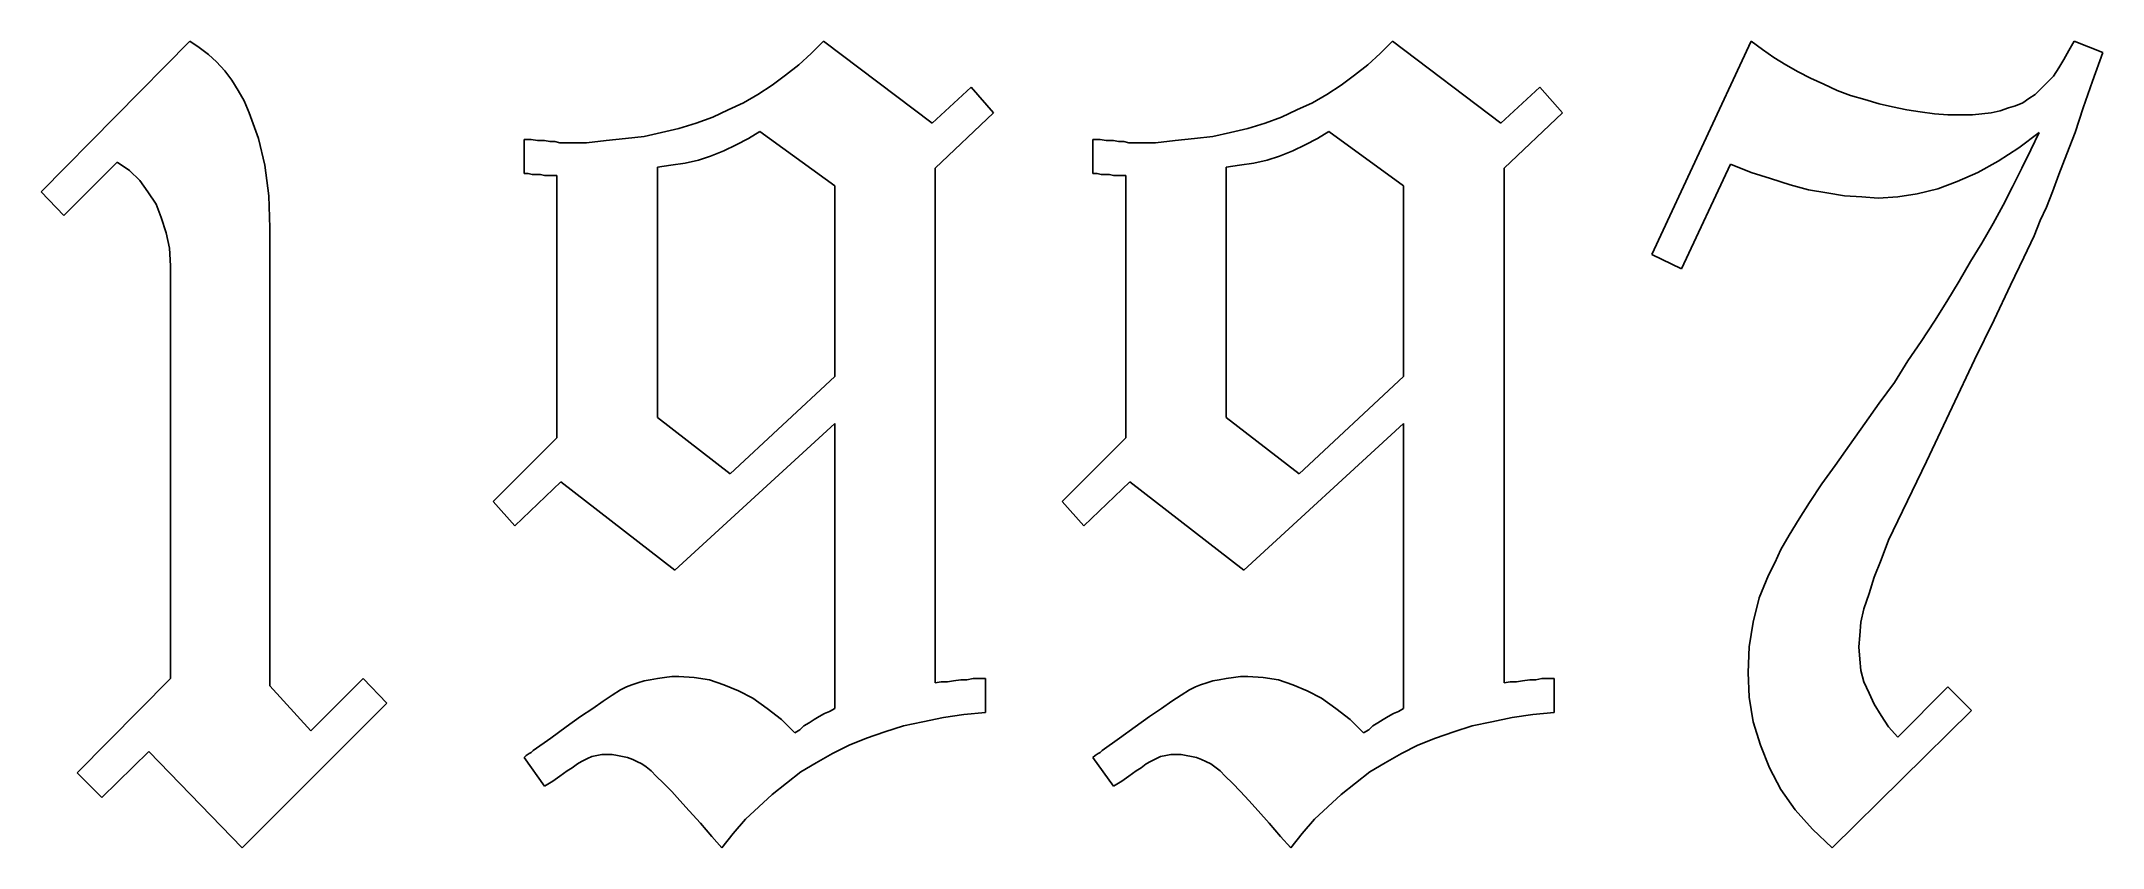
# Model space of a CAD drawing. Header units: metres. Extents: x -24.2 to 26.9, y -10 to 10.
import ezdxf

# ---------------------------------------------------------------- set-up
doc = ezdxf.new("R2010")
doc.units = ezdxf.units.M

msp = doc.modelspace()

# ---------------------------------------------------------------- linework, layer by layer
at = {"layer": ' 1'}
for p, q in [((-20.505, 10.011), (-24.19, 6.276)), ((-20.505, 10.011), (-24.19, 6.276)), ((-20.277, 9.859), (-20.505, 10.011)), ((-20.277, 9.859), (-20.505, 10.011)), ((-20.048, 9.681), (-20.277, 9.859)), ((-20.048, 9.681), (-20.277, 9.859)), ((-4.802, 10.011), (-5.107, 9.706)), ((-4.802, 10.011), (-5.107, 9.706)), ((-2.109, 7.978), (-4.802, 10.011)), ((-2.109, 7.978), (-4.802, 10.011)), ((9.3, 10.011), (8.995, 9.706)), ((9.3, 10.011), (8.995, 9.706)), ((11.993, 7.978), (9.3, 10.011)), ((11.993, 7.978), (9.3, 10.011)), ((18.193, 10.011), (15.728, 4.726)), ((18.193, 10.011), (15.728, 4.726)), ((18.473, 9.808), (18.193, 10.011)), ((18.473, 9.808), (18.193, 10.011)), ((18.752, 9.604), (18.473, 9.808)), ((18.752, 9.604), (18.473, 9.808)), ((26.07, 9.782), (25.943, 9.554)), ((26.07, 9.782), (25.943, 9.554)), ((26.197, 10.011), (26.07, 9.782)), ((26.197, 10.011), (26.07, 9.782)), ((26.909, 9.732), (26.197, 10.011)), ((26.909, 9.732), (26.197, 10.011)), ((26.655, 9.02), (26.909, 9.732)), ((26.655, 9.02), (26.909, 9.732)), ((-19.845, 9.503), (-20.048, 9.681)), ((-19.845, 9.503), (-20.048, 9.681)), ((-19.641, 9.274), (-19.845, 9.503)), ((-19.641, 9.274), (-19.845, 9.503)), ((-19.464, 9.045), (-19.641, 9.274)), ((-19.464, 9.045), (-19.641, 9.274)), ((-5.412, 9.427), (-5.742, 9.173)), ((-5.412, 9.427), (-5.742, 9.173)), ((-5.107, 9.706), (-5.412, 9.427)), ((-5.107, 9.706), (-5.412, 9.427)), ((8.69, 9.427), (8.359, 9.173)), ((8.69, 9.427), (8.359, 9.173)), ((8.995, 9.706), (8.69, 9.427)), ((8.995, 9.706), (8.69, 9.427)), ((19.057, 9.427), (18.752, 9.604)), ((19.057, 9.427), (18.752, 9.604)), ((19.362, 9.249), (19.057, 9.427)), ((19.362, 9.249), (19.057, 9.427)), ((19.667, 9.096), (19.362, 9.249)), ((19.667, 9.096), (19.362, 9.249)), ((25.816, 9.35), (25.689, 9.147)), ((25.816, 9.35), (25.689, 9.147)), ((25.943, 9.554), (25.816, 9.35)), ((25.943, 9.554), (25.816, 9.35)), ((-19.311, 8.791), (-19.464, 9.045)), ((-19.311, 8.791), (-19.464, 9.045)), ((-19.159, 8.537), (-19.311, 8.791)), ((-19.159, 8.537), (-19.311, 8.791)), ((-6.428, 8.69), (-6.784, 8.486)), ((-6.428, 8.69), (-6.784, 8.486)), ((-6.072, 8.918), (-6.428, 8.69)), ((-6.072, 8.918), (-6.428, 8.69)), ((-5.742, 9.173), (-6.072, 8.918)), ((-5.742, 9.173), (-6.072, 8.918)), ((-1.143, 8.868), (-2.109, 7.978)), ((-1.143, 8.868), (-2.109, 7.978)), ((-0.584, 8.232), (-1.143, 8.868)), ((-0.584, 8.232), (-1.143, 8.868)), ((7.673, 8.69), (7.318, 8.486)), ((7.673, 8.69), (7.318, 8.486)), ((8.029, 8.918), (7.673, 8.69)), ((8.029, 8.918), (7.673, 8.69)), ((8.359, 9.173), (8.029, 8.918)), ((8.359, 9.173), (8.029, 8.918)), ((12.959, 8.868), (11.993, 7.978)), ((12.959, 8.868), (11.993, 7.978)), ((13.518, 8.232), (12.959, 8.868)), ((13.518, 8.232), (12.959, 8.868)), ((19.997, 8.944), (19.667, 9.096)), ((19.997, 8.944), (19.667, 9.096)), ((20.328, 8.791), (19.997, 8.944)), ((20.328, 8.791), (19.997, 8.944)), ((20.658, 8.664), (20.328, 8.791)), ((20.658, 8.664), (20.328, 8.791)), ((25.232, 8.69), (25.079, 8.588)), ((25.232, 8.69), (25.079, 8.588)), ((25.384, 8.842), (25.232, 8.69)), ((25.384, 8.842), (25.232, 8.69)), ((25.537, 8.995), (25.384, 8.842)), ((25.537, 8.995), (25.384, 8.842)), ((25.689, 9.147), (25.537, 8.995)), ((25.689, 9.147), (25.537, 8.995)), ((26.426, 8.359), (26.655, 9.02)), ((26.426, 8.359), (26.655, 9.02)), ((-19.032, 8.232), (-19.159, 8.537)), ((-19.032, 8.232), (-19.159, 8.537)), ((-18.803, 7.597), (-19.032, 8.232)), ((-18.803, 7.597), (-19.032, 8.232)), ((-7.165, 8.309), (-7.546, 8.131)), ((-7.165, 8.309), (-7.546, 8.131)), ((-6.784, 8.486), (-7.165, 8.309)), ((-6.784, 8.486), (-7.165, 8.309)), ((-2.032, 6.86), (-0.584, 8.232)), ((-2.032, 6.86), (-0.584, 8.232)), ((6.936, 8.309), (6.555, 8.131)), ((6.936, 8.309), (6.555, 8.131)), ((7.318, 8.486), (6.936, 8.309)), ((7.318, 8.486), (6.936, 8.309)), ((12.069, 6.86), (13.518, 8.232)), ((12.069, 6.86), (13.518, 8.232)), ((21.014, 8.563), (20.658, 8.664)), ((21.014, 8.563), (20.658, 8.664)), ((21.369, 8.461), (21.014, 8.563)), ((21.369, 8.461), (21.014, 8.563)), ((21.7, 8.385), (21.369, 8.461)), ((21.7, 8.385), (21.369, 8.461)), ((22.055, 8.309), (21.7, 8.385)), ((22.055, 8.309), (21.7, 8.385)), ((22.386, 8.258), (22.055, 8.309)), ((22.386, 8.258), (22.055, 8.309)), ((22.741, 8.207), (22.386, 8.258)), ((22.741, 8.207), (22.386, 8.258)), ((23.072, 8.182), (22.741, 8.207)), ((23.072, 8.182), (22.741, 8.207)), ((23.428, 8.182), (23.072, 8.182)), ((23.428, 8.182), (23.072, 8.182)), ((23.682, 8.182), (23.428, 8.182)), ((23.682, 8.182), (23.428, 8.182)), ((23.91, 8.207), (23.682, 8.182)), ((23.91, 8.207), (23.682, 8.182)), ((24.139, 8.232), (23.91, 8.207)), ((24.139, 8.232), (23.91, 8.207)), ((24.368, 8.283), (24.139, 8.232)), ((24.368, 8.283), (24.139, 8.232)), ((24.571, 8.359), (24.368, 8.283)), ((24.571, 8.359), (24.368, 8.283)), ((24.749, 8.41), (24.571, 8.359)), ((24.749, 8.41), (24.571, 8.359)), ((24.927, 8.486), (24.749, 8.41)), ((24.927, 8.486), (24.749, 8.41)), ((25.079, 8.588), (24.927, 8.486)), ((25.079, 8.588), (24.927, 8.486)), ((26.223, 7.75), (26.426, 8.359)), ((26.223, 7.75), (26.426, 8.359)), ((-8.817, 7.75), (-9.249, 7.648)), ((-8.817, 7.75), (-9.249, 7.648)), ((-8.385, 7.851), (-8.817, 7.75)), ((-8.385, 7.851), (-8.817, 7.75)), ((-7.953, 7.978), (-8.385, 7.851)), ((-7.953, 7.978), (-8.385, 7.851)), ((-7.546, 8.131), (-7.953, 7.978)), ((-7.546, 8.131), (-7.953, 7.978)), ((-6.377, 7.775), (-6.657, 7.597)), ((-6.377, 7.775), (-6.657, 7.597)), ((-4.522, 6.428), (-6.377, 7.775)), ((-4.522, 6.428), (-6.377, 7.775)), ((5.285, 7.75), (4.853, 7.648)), ((5.285, 7.75), (4.853, 7.648)), ((5.717, 7.851), (5.285, 7.75)), ((5.717, 7.851), (5.285, 7.75)), ((6.149, 7.978), (5.717, 7.851)), ((6.149, 7.978), (5.717, 7.851)), ((6.555, 8.131), (6.149, 7.978)), ((6.555, 8.131), (6.149, 7.978)), ((7.724, 7.775), (7.445, 7.597)), ((7.724, 7.775), (7.445, 7.597)), ((9.579, 6.428), (7.724, 7.775)), ((9.579, 6.428), (7.724, 7.775)), ((24.825, 7.368), (25.333, 7.75)), ((24.825, 7.368), (25.333, 7.75)), ((25.333, 7.75), (25.13, 7.318)), ((25.333, 7.75), (25.13, 7.318)), ((26.019, 7.216), (26.223, 7.75)), ((26.019, 7.216), (26.223, 7.75)), ((-18.65, 6.936), (-18.803, 7.597)), ((-18.65, 6.936), (-18.803, 7.597)), ((-12.044, 7.572), (-12.222, 7.572)), ((-12.222, 7.572), (-12.222, 6.733)), ((-12.044, 7.572), (-12.222, 7.572)), ((-12.222, 7.572), (-12.222, 6.733)), ((-11.891, 7.546), (-12.044, 7.572)), ((-11.891, 7.546), (-12.044, 7.572)), ((-11.714, 7.546), (-11.891, 7.546)), ((-11.714, 7.546), (-11.891, 7.546)), ((-11.586, 7.521), (-11.714, 7.546)), ((-11.586, 7.521), (-11.714, 7.546)), ((-11.459, 7.521), (-11.586, 7.521)), ((-11.459, 7.521), (-11.586, 7.521)), ((-11.332, 7.495), (-11.459, 7.521)), ((-11.332, 7.495), (-11.459, 7.521)), ((-11.231, 7.495), (-11.332, 7.495)), ((-11.231, 7.495), (-11.332, 7.495)), ((-11.154, 7.495), (-11.231, 7.495)), ((-11.154, 7.495), (-11.231, 7.495)), ((-10.672, 7.495), (-11.154, 7.495)), ((-10.672, 7.495), (-11.154, 7.495)), ((-10.189, 7.546), (-10.672, 7.495)), ((-10.189, 7.546), (-10.672, 7.495)), ((-9.706, 7.597), (-10.189, 7.546)), ((-9.706, 7.597), (-10.189, 7.546)), ((-9.249, 7.648), (-9.706, 7.597)), ((-9.249, 7.648), (-9.706, 7.597)), ((-7.597, 7.165), (-7.902, 7.063)), ((-7.597, 7.165), (-7.902, 7.063)), ((-7.267, 7.292), (-7.597, 7.165)), ((-7.267, 7.292), (-7.597, 7.165)), ((-6.962, 7.445), (-7.267, 7.292)), ((-6.962, 7.445), (-7.267, 7.292)), ((-6.657, 7.597), (-6.962, 7.445)), ((-6.657, 7.597), (-6.962, 7.445)), ((2.058, 7.572), (1.88, 7.572)), ((1.88, 7.572), (1.88, 6.733)), ((2.058, 7.572), (1.88, 7.572)), ((1.88, 7.572), (1.88, 6.733)), ((2.21, 7.546), (2.058, 7.572)), ((2.21, 7.546), (2.058, 7.572)), ((2.388, 7.546), (2.21, 7.546)), ((2.388, 7.546), (2.21, 7.546)), ((2.515, 7.521), (2.388, 7.546)), ((2.515, 7.521), (2.388, 7.546)), ((2.642, 7.521), (2.515, 7.521)), ((2.642, 7.521), (2.515, 7.521)), ((2.769, 7.495), (2.642, 7.521)), ((2.769, 7.495), (2.642, 7.521)), ((2.871, 7.495), (2.769, 7.495)), ((2.871, 7.495), (2.769, 7.495)), ((2.947, 7.495), (2.871, 7.495)), ((2.947, 7.495), (2.871, 7.495)), ((3.43, 7.495), (2.947, 7.495)), ((3.43, 7.495), (2.947, 7.495)), ((3.913, 7.546), (3.43, 7.495)), ((3.913, 7.546), (3.43, 7.495)), ((4.395, 7.597), (3.913, 7.546)), ((4.395, 7.597), (3.913, 7.546)), ((4.853, 7.648), (4.395, 7.597)), ((4.853, 7.648), (4.395, 7.597)), ((6.504, 7.165), (6.2, 7.063)), ((6.504, 7.165), (6.2, 7.063)), ((6.835, 7.292), (6.504, 7.165)), ((6.835, 7.292), (6.504, 7.165)), ((7.14, 7.445), (6.835, 7.292)), ((7.14, 7.445), (6.835, 7.292)), ((7.445, 7.597), (7.14, 7.445)), ((7.445, 7.597), (7.14, 7.445)), ((24.317, 7.038), (24.825, 7.368)), ((24.317, 7.038), (24.825, 7.368)), ((25.13, 7.318), (24.901, 6.86)), ((25.13, 7.318), (24.901, 6.86)), ((25.816, 6.708), (26.019, 7.216)), ((25.816, 6.708), (26.019, 7.216)), ((-23.631, 5.691), (-22.309, 7.013)), ((-23.631, 5.691), (-22.309, 7.013)), ((-22.309, 7.013), (-22.005, 6.809)), ((-22.309, 7.013), (-22.005, 6.809)), ((-22.005, 6.809), (-21.75, 6.555)), ((-22.005, 6.809), (-21.75, 6.555)), ((-18.549, 6.174), (-18.65, 6.936)), ((-18.549, 6.174), (-18.65, 6.936)), ((-12.222, 6.733), (-12.12, 6.733)), ((-12.222, 6.733), (-12.12, 6.733)), ((-12.12, 6.733), (-12.018, 6.708)), ((-12.12, 6.733), (-12.018, 6.708)), ((-12.018, 6.708), (-11.917, 6.708)), ((-12.018, 6.708), (-11.917, 6.708)), ((-11.917, 6.708), (-11.815, 6.708)), ((-11.917, 6.708), (-11.815, 6.708)), ((-11.815, 6.708), (-11.714, 6.682)), ((-11.815, 6.708), (-11.714, 6.682)), ((-11.714, 6.682), (-11.612, 6.682)), ((-11.714, 6.682), (-11.612, 6.682)), ((-11.612, 6.682), (-11.51, 6.682)), ((-11.612, 6.682), (-11.51, 6.682)), ((-11.51, 6.682), (-11.409, 6.682)), ((-11.51, 6.682), (-11.409, 6.682)), ((-11.409, 6.682), (-11.409, 0.177)), ((-11.409, 6.682), (-11.409, 0.177)), ((-8.588, 6.936), (-8.918, 6.886)), ((-8.588, 6.936), (-8.918, 6.886)), ((-8.918, 6.886), (-8.918, 0.686)), ((-8.918, 6.886), (-8.918, 0.686)), ((-8.232, 6.987), (-8.588, 6.936)), ((-8.232, 6.987), (-8.588, 6.936)), ((-7.902, 7.063), (-8.232, 6.987)), ((-7.902, 7.063), (-8.232, 6.987)), ((-2.032, -5.895), (-2.032, 6.86)), ((-2.032, -5.895), (-2.032, 6.86)), ((1.88, 6.733), (1.981, 6.733)), ((1.88, 6.733), (1.981, 6.733)), ((1.981, 6.733), (2.083, 6.708)), ((1.981, 6.733), (2.083, 6.708)), ((2.083, 6.708), (2.185, 6.708)), ((2.083, 6.708), (2.185, 6.708)), ((2.185, 6.708), (2.286, 6.708)), ((2.185, 6.708), (2.286, 6.708)), ((2.286, 6.708), (2.388, 6.682)), ((2.286, 6.708), (2.388, 6.682)), ((2.388, 6.682), (2.49, 6.682)), ((2.388, 6.682), (2.49, 6.682)), ((2.49, 6.682), (2.591, 6.682)), ((2.49, 6.682), (2.591, 6.682)), ((2.591, 6.682), (2.693, 6.682)), ((2.591, 6.682), (2.693, 6.682)), ((2.693, 6.682), (2.693, 0.177)), ((2.693, 6.682), (2.693, 0.177)), ((5.513, 6.936), (5.183, 6.886)), ((5.513, 6.936), (5.183, 6.886)), ((5.183, 6.886), (5.183, 0.686)), ((5.183, 6.886), (5.183, 0.686)), ((5.869, 6.987), (5.513, 6.936)), ((5.869, 6.987), (5.513, 6.936)), ((6.2, 7.063), (5.869, 6.987)), ((6.2, 7.063), (5.869, 6.987)), ((12.069, -5.895), (12.069, 6.86)), ((12.069, -5.895), (12.069, 6.86)), ((16.465, 4.37), (17.685, 6.962)), ((16.465, 4.37), (17.685, 6.962)), ((17.685, 6.962), (18.193, 6.759)), ((17.685, 6.962), (18.193, 6.759)), ((18.193, 6.759), (18.676, 6.606)), ((18.193, 6.759), (18.676, 6.606)), ((23.3, 6.53), (23.809, 6.759)), ((23.3, 6.53), (23.809, 6.759)), ((23.809, 6.759), (24.317, 7.038)), ((23.809, 6.759), (24.317, 7.038)), ((24.901, 6.86), (24.673, 6.403)), ((24.901, 6.86), (24.673, 6.403)), ((25.664, 6.276), (25.816, 6.708)), ((25.664, 6.276), (25.816, 6.708)), ((-24.19, 6.276), (-23.631, 5.691)), ((-24.19, 6.276), (-23.631, 5.691)), ((-21.75, 6.555), (-21.547, 6.276)), ((-21.75, 6.555), (-21.547, 6.276)), ((-21.547, 6.276), (-21.344, 5.971)), ((-21.547, 6.276), (-21.344, 5.971)), ((-18.523, 5.386), (-18.549, 6.174)), ((-18.523, 5.386), (-18.549, 6.174)), ((-4.522, 1.702), (-4.522, 6.428)), ((-4.522, 1.702), (-4.522, 6.428)), ((9.579, 1.702), (9.579, 6.428)), ((9.579, 1.702), (9.579, 6.428)), ((18.676, 6.606), (19.159, 6.454)), ((18.676, 6.606), (19.159, 6.454)), ((19.159, 6.454), (19.616, 6.327)), ((19.159, 6.454), (19.616, 6.327)), ((19.616, 6.327), (20.073, 6.25)), ((19.616, 6.327), (20.073, 6.25)), ((20.073, 6.25), (20.505, 6.174)), ((20.073, 6.25), (20.505, 6.174)), ((20.505, 6.174), (20.937, 6.149)), ((20.505, 6.174), (20.937, 6.149)), ((20.937, 6.149), (21.344, 6.123)), ((20.937, 6.149), (21.344, 6.123)), ((21.344, 6.123), (21.827, 6.149)), ((21.344, 6.123), (21.827, 6.149)), ((21.827, 6.149), (22.309, 6.225)), ((21.827, 6.149), (22.309, 6.225)), ((22.309, 6.225), (22.818, 6.352)), ((22.309, 6.225), (22.818, 6.352)), ((22.818, 6.352), (23.3, 6.53)), ((22.818, 6.352), (23.3, 6.53)), ((24.673, 6.403), (24.444, 5.945)), ((24.673, 6.403), (24.444, 5.945)), ((25.511, 5.895), (25.664, 6.276)), ((25.511, 5.895), (25.664, 6.276)), ((-21.344, 5.971), (-21.217, 5.641)), ((-21.344, 5.971), (-21.217, 5.641)), ((-21.217, 5.641), (-21.09, 5.259)), ((-21.217, 5.641), (-21.09, 5.259)), ((24.444, 5.945), (24.19, 5.488)), ((24.444, 5.945), (24.19, 5.488)), ((25.359, 5.564), (25.511, 5.895)), ((25.359, 5.564), (25.511, 5.895)), ((-21.09, 5.259), (-21.014, 4.878)), ((-21.09, 5.259), (-21.014, 4.878)), ((-18.523, -5.971), (-18.523, 5.386)), ((-18.523, -5.971), (-18.523, 5.386)), ((24.19, 5.488), (23.91, 5.005)), ((24.19, 5.488), (23.91, 5.005)), ((24.952, 4.65), (25.206, 5.183)), ((24.952, 4.65), (25.206, 5.183)), ((25.206, 5.183), (25.359, 5.564)), ((25.206, 5.183), (25.359, 5.564)), ((-21.014, 4.878), (-20.988, 4.446)), ((-21.014, 4.878), (-20.988, 4.446)), ((15.728, 4.726), (16.465, 4.37)), ((15.728, 4.726), (16.465, 4.37)), ((23.91, 5.005), (23.631, 4.548)), ((23.91, 5.005), (23.631, 4.548)), ((24.622, 3.963), (24.952, 4.65)), ((24.622, 3.963), (24.952, 4.65)), ((-20.988, 4.446), (-20.988, -5.793)), ((-20.988, 4.446), (-20.988, -5.793)), ((23.631, 4.548), (23.351, 4.065)), ((23.631, 4.548), (23.351, 4.065)), ((23.351, 4.065), (23.046, 3.557)), ((23.351, 4.065), (23.046, 3.557)), ((24.215, 3.1), (24.622, 3.963)), ((24.215, 3.1), (24.622, 3.963)), ((22.741, 3.074), (22.411, 2.566)), ((22.741, 3.074), (22.411, 2.566)), ((23.046, 3.557), (22.741, 3.074)), ((23.046, 3.557), (22.741, 3.074)), ((23.732, 2.109), (24.215, 3.1)), ((23.732, 2.109), (24.215, 3.1)), ((22.411, 2.566), (22.081, 2.083)), ((22.411, 2.566), (22.081, 2.083)), ((22.081, 2.083), (21.75, 1.55)), ((22.081, 2.083), (21.75, 1.55)), ((23.173, 0.94), (23.732, 2.109)), ((23.173, 0.94), (23.732, 2.109)), ((-7.114, -0.711), (-4.522, 1.702)), ((-7.114, -0.711), (-4.522, 1.702)), ((6.987, -0.711), (9.579, 1.702)), ((6.987, -0.711), (9.579, 1.702)), ((21.75, 1.55), (21.369, 1.041)), ((21.75, 1.55), (21.369, 1.041)), ((21.369, 1.041), (21.014, 0.533)), ((21.369, 1.041), (21.014, 0.533)), ((-8.918, 0.686), (-7.114, -0.711)), ((-8.918, 0.686), (-7.114, -0.711)), ((-8.486, -3.1), (-4.522, 0.533)), ((-8.486, -3.1), (-4.522, 0.533)), ((-4.522, 0.533), (-4.522, -6.53)), ((-4.522, 0.533), (-4.522, -6.53)), ((5.183, 0.686), (6.987, -0.711)), ((5.183, 0.686), (6.987, -0.711)), ((5.615, -3.1), (9.579, 0.533)), ((5.615, -3.1), (9.579, 0.533)), ((9.579, 0.533), (9.579, -6.53)), ((9.579, 0.533), (9.579, -6.53)), ((21.014, 0.533), (20.632, 0)), ((21.014, 0.533), (20.632, 0)), ((22.538, -0.406), (23.173, 0.94)), ((22.538, -0.406), (23.173, 0.94)), ((-11.409, 0.177), (-12.984, -1.397)), ((-11.409, 0.177), (-12.984, -1.397)), ((2.693, 0.177), (1.118, -1.397)), ((2.693, 0.177), (1.118, -1.397)), ((20.632, 0), (20.277, -0.508)), ((20.632, 0), (20.277, -0.508)), ((20.277, -0.508), (19.946, -0.965)), ((20.277, -0.508), (19.946, -0.965)), ((21.827, -1.88), (22.538, -0.406)), ((21.827, -1.88), (22.538, -0.406)), ((-12.45, -2.007), (-11.307, -0.914)), ((-12.45, -2.007), (-11.307, -0.914)), ((-11.307, -0.914), (-8.486, -3.1)), ((-11.307, -0.914), (-8.486, -3.1)), ((1.651, -2.007), (2.795, -0.914)), ((1.651, -2.007), (2.795, -0.914)), ((2.795, -0.914), (5.615, -3.1)), ((2.795, -0.914), (5.615, -3.1)), ((19.946, -0.965), (19.641, -1.422)), ((19.946, -0.965), (19.641, -1.422)), ((-12.984, -1.397), (-12.45, -2.007)), ((-12.984, -1.397), (-12.45, -2.007)), ((1.118, -1.397), (1.651, -2.007)), ((1.118, -1.397), (1.651, -2.007)), ((19.641, -1.422), (19.387, -1.829)), ((19.641, -1.422), (19.387, -1.829)), ((19.387, -1.829), (19.133, -2.236)), ((19.387, -1.829), (19.133, -2.236)), ((21.598, -2.363), (21.827, -1.88)), ((21.598, -2.363), (21.827, -1.88)), ((19.133, -2.236), (18.93, -2.591)), ((19.133, -2.236), (18.93, -2.591)), ((21.42, -2.845), (21.598, -2.363)), ((21.42, -2.845), (21.598, -2.363)), ((18.777, -2.922), (18.625, -3.227)), ((18.777, -2.922), (18.625, -3.227)), ((18.93, -2.591), (18.777, -2.922)), ((18.93, -2.591), (18.777, -2.922)), ((21.242, -3.277), (21.42, -2.845)), ((21.242, -3.277), (21.42, -2.845)), ((18.625, -3.227), (18.396, -3.786)), ((18.625, -3.227), (18.396, -3.786)), ((21.115, -3.684), (21.242, -3.277)), ((21.115, -3.684), (21.242, -3.277)), ((18.396, -3.786), (18.244, -4.395)), ((18.396, -3.786), (18.244, -4.395)), ((20.912, -4.395), (20.988, -4.065)), ((20.912, -4.395), (20.988, -4.065)), ((20.988, -4.065), (21.115, -3.684)), ((20.988, -4.065), (21.115, -3.684)), ((18.244, -4.395), (18.142, -5.005)), ((18.244, -4.395), (18.142, -5.005)), ((20.887, -4.726), (20.912, -4.395)), ((20.887, -4.726), (20.912, -4.395)), ((18.142, -5.005), (18.117, -5.641)), ((18.142, -5.005), (18.117, -5.641)), ((20.861, -5.005), (20.887, -4.726)), ((20.861, -5.005), (20.887, -4.726)), ((20.887, -5.31), (20.861, -5.005)), ((20.887, -5.31), (20.861, -5.005)), ((20.912, -5.59), (20.887, -5.31)), ((20.912, -5.59), (20.887, -5.31)), ((20.988, -5.869), (20.912, -5.59)), ((20.988, -5.869), (20.912, -5.59)), ((-20.988, -5.793), (-23.3, -8.131)), ((-20.988, -5.793), (-23.3, -8.131)), ((-17.507, -7.089), (-18.523, -5.971)), ((-17.507, -7.089), (-18.523, -5.971)), ((-16.211, -5.793), (-17.507, -7.089)), ((-16.211, -5.793), (-17.507, -7.089)), ((-15.627, -6.403), (-16.211, -5.793)), ((-15.627, -6.403), (-16.211, -5.793)), ((-9.833, -6.072), (-10.036, -6.2)), ((-9.833, -6.072), (-10.036, -6.2)), ((-9.681, -5.996), (-9.833, -6.072)), ((-9.681, -5.996), (-9.833, -6.072)), ((-9.554, -5.945), (-9.681, -5.996)), ((-9.554, -5.945), (-9.681, -5.996)), ((-9.401, -5.895), (-9.554, -5.945)), ((-9.401, -5.895), (-9.554, -5.945)), ((-9.249, -5.844), (-9.401, -5.895)), ((-9.249, -5.844), (-9.401, -5.895)), ((-9.096, -5.818), (-9.249, -5.844)), ((-9.096, -5.818), (-9.249, -5.844)), ((-8.918, -5.793), (-9.096, -5.818)), ((-8.918, -5.793), (-9.096, -5.818)), ((-8.741, -5.768), (-8.918, -5.793)), ((-8.741, -5.768), (-8.918, -5.793)), ((-8.563, -5.742), (-8.741, -5.768)), ((-8.563, -5.742), (-8.741, -5.768)), ((-8.385, -5.742), (-8.563, -5.742)), ((-8.385, -5.742), (-8.563, -5.742)), ((-8.004, -5.768), (-8.385, -5.742)), ((-8.004, -5.768), (-8.385, -5.742)), ((-7.622, -5.818), (-8.004, -5.768)), ((-7.622, -5.818), (-8.004, -5.768)), ((-7.267, -5.945), (-7.622, -5.818)), ((-7.267, -5.945), (-7.622, -5.818)), ((-6.911, -6.098), (-7.267, -5.945)), ((-6.911, -6.098), (-7.267, -5.945)), ((-6.555, -6.276), (-6.911, -6.098)), ((-6.555, -6.276), (-6.911, -6.098)), ((-1.88, -5.869), (-2.032, -5.895)), ((-1.88, -5.869), (-2.032, -5.895)), ((-1.727, -5.869), (-1.88, -5.869)), ((-1.727, -5.869), (-1.88, -5.869)), ((-1.575, -5.844), (-1.727, -5.869)), ((-1.575, -5.844), (-1.727, -5.869)), ((-1.397, -5.818), (-1.575, -5.844)), ((-1.397, -5.818), (-1.575, -5.844)), ((-1.245, -5.818), (-1.397, -5.818)), ((-1.245, -5.818), (-1.397, -5.818)), ((-1.092, -5.793), (-1.245, -5.818)), ((-1.092, -5.793), (-1.245, -5.818)), ((-0.94, -5.793), (-1.092, -5.793)), ((-0.94, -5.793), (-1.092, -5.793)), ((-0.787, -5.793), (-0.94, -5.793)), ((-0.787, -5.793), (-0.94, -5.793)), ((-0.787, -6.632), (-0.787, -5.793)), ((-0.787, -6.632), (-0.787, -5.793)), ((4.268, -6.072), (4.065, -6.2)), ((4.268, -6.072), (4.065, -6.2)), ((4.421, -5.996), (4.268, -6.072)), ((4.421, -5.996), (4.268, -6.072)), ((4.548, -5.945), (4.421, -5.996)), ((4.548, -5.945), (4.421, -5.996)), ((4.7, -5.895), (4.548, -5.945)), ((4.7, -5.895), (4.548, -5.945)), ((4.853, -5.844), (4.7, -5.895)), ((4.853, -5.844), (4.7, -5.895)), ((5.005, -5.818), (4.853, -5.844)), ((5.005, -5.818), (4.853, -5.844)), ((5.183, -5.793), (5.005, -5.818)), ((5.183, -5.793), (5.005, -5.818)), ((5.361, -5.768), (5.183, -5.793)), ((5.361, -5.768), (5.183, -5.793)), ((5.539, -5.742), (5.361, -5.768)), ((5.539, -5.742), (5.361, -5.768)), ((5.717, -5.742), (5.539, -5.742)), ((5.717, -5.742), (5.539, -5.742)), ((6.098, -5.768), (5.717, -5.742)), ((6.098, -5.768), (5.717, -5.742)), ((6.479, -5.818), (6.098, -5.768)), ((6.479, -5.818), (6.098, -5.768)), ((6.835, -5.945), (6.479, -5.818)), ((6.835, -5.945), (6.479, -5.818)), ((7.191, -6.098), (6.835, -5.945)), ((7.191, -6.098), (6.835, -5.945)), ((7.546, -6.276), (7.191, -6.098)), ((7.546, -6.276), (7.191, -6.098)), ((12.222, -5.869), (12.069, -5.895)), ((12.222, -5.869), (12.069, -5.895)), ((12.374, -5.869), (12.222, -5.869)), ((12.374, -5.869), (12.222, -5.869)), ((12.527, -5.844), (12.374, -5.869)), ((12.527, -5.844), (12.374, -5.869)), ((12.705, -5.818), (12.527, -5.844)), ((12.705, -5.818), (12.527, -5.844)), ((12.857, -5.818), (12.705, -5.818)), ((12.857, -5.818), (12.705, -5.818)), ((13.009, -5.793), (12.857, -5.818)), ((13.009, -5.793), (12.857, -5.818)), ((13.162, -5.793), (13.009, -5.793)), ((13.162, -5.793), (13.009, -5.793)), ((13.314, -5.793), (13.162, -5.793)), ((13.314, -5.793), (13.162, -5.793)), ((13.314, -6.632), (13.314, -5.793)), ((13.314, -6.632), (13.314, -5.793)), ((18.117, -5.641), (18.142, -6.25)), ((18.117, -5.641), (18.142, -6.25)), ((21.115, -6.149), (20.988, -5.869)), ((21.115, -6.149), (20.988, -5.869)), ((23.072, -5.996), (21.827, -7.241)), ((23.072, -5.996), (21.827, -7.241)), ((23.656, -6.581), (23.072, -5.996)), ((23.656, -6.581), (23.072, -5.996)), ((-19.209, -9.986), (-15.627, -6.403)), ((-19.209, -9.986), (-15.627, -6.403)), ((-10.519, -6.53), (-10.824, -6.733)), ((-10.519, -6.53), (-10.824, -6.733)), ((-10.265, -6.352), (-10.519, -6.53)), ((-10.265, -6.352), (-10.519, -6.53)), ((-10.036, -6.2), (-10.265, -6.352)), ((-10.036, -6.2), (-10.265, -6.352)), ((-6.2, -6.53), (-6.555, -6.276)), ((-6.2, -6.53), (-6.555, -6.276)), ((-5.844, -6.809), (-6.2, -6.53)), ((-5.844, -6.809), (-6.2, -6.53)), ((-4.65, -6.606), (-4.777, -6.657)), ((-4.65, -6.606), (-4.777, -6.657)), ((-4.522, -6.53), (-4.65, -6.606)), ((-4.522, -6.53), (-4.65, -6.606)), ((-1.321, -6.682), (-0.787, -6.632)), ((-1.321, -6.682), (-0.787, -6.632)), ((3.582, -6.53), (3.277, -6.733)), ((3.582, -6.53), (3.277, -6.733)), ((3.836, -6.352), (3.582, -6.53)), ((3.836, -6.352), (3.582, -6.53)), ((4.065, -6.2), (3.836, -6.352)), ((4.065, -6.2), (3.836, -6.352)), ((7.902, -6.53), (7.546, -6.276)), ((7.902, -6.53), (7.546, -6.276)), ((8.258, -6.809), (7.902, -6.53)), ((8.258, -6.809), (7.902, -6.53)), ((9.452, -6.606), (9.325, -6.657)), ((9.452, -6.606), (9.325, -6.657)), ((9.579, -6.53), (9.452, -6.606)), ((9.579, -6.53), (9.452, -6.606)), ((12.781, -6.682), (13.314, -6.632)), ((12.781, -6.682), (13.314, -6.632)), ((18.142, -6.25), (18.244, -6.86)), ((18.142, -6.25), (18.244, -6.86)), ((20.2, -9.986), (23.656, -6.581)), ((20.2, -9.986), (23.656, -6.581)), ((21.242, -6.428), (21.115, -6.149)), ((21.242, -6.428), (21.115, -6.149)), ((21.42, -6.708), (21.242, -6.428)), ((21.42, -6.708), (21.242, -6.428)), ((-11.18, -6.987), (-11.561, -7.267)), ((-11.18, -6.987), (-11.561, -7.267)), ((-10.824, -6.733), (-11.18, -6.987)), ((-10.824, -6.733), (-11.18, -6.987)), ((-5.513, -7.14), (-5.844, -6.809)), ((-5.513, -7.14), (-5.844, -6.809)), ((-5.386, -7.063), (-5.513, -7.14)), ((-5.386, -7.063), (-5.513, -7.14)), ((-5.285, -6.962), (-5.386, -7.063)), ((-5.285, -6.962), (-5.386, -7.063)), ((-5.158, -6.886), (-5.285, -6.962)), ((-5.158, -6.886), (-5.285, -6.962)), ((-5.031, -6.809), (-5.158, -6.886)), ((-5.031, -6.809), (-5.158, -6.886)), ((-4.904, -6.733), (-5.031, -6.809)), ((-4.904, -6.733), (-5.031, -6.809)), ((-4.777, -6.657), (-4.904, -6.733)), ((-4.777, -6.657), (-4.904, -6.733)), ((-3.735, -7.267), (-3.277, -7.114)), ((-3.735, -7.267), (-3.277, -7.114)), ((-3.277, -7.114), (-2.82, -6.962)), ((-3.277, -7.114), (-2.82, -6.962)), ((-2.82, -6.962), (-2.337, -6.86)), ((-2.82, -6.962), (-2.337, -6.86)), ((-2.337, -6.86), (-1.829, -6.759)), ((-2.337, -6.86), (-1.829, -6.759)), ((-1.829, -6.759), (-1.321, -6.682)), ((-1.829, -6.759), (-1.321, -6.682)), ((2.922, -6.987), (2.541, -7.267)), ((2.922, -6.987), (2.541, -7.267)), ((3.277, -6.733), (2.922, -6.987)), ((3.277, -6.733), (2.922, -6.987)), ((8.588, -7.14), (8.258, -6.809)), ((8.588, -7.14), (8.258, -6.809)), ((8.715, -7.063), (8.588, -7.14)), ((8.715, -7.063), (8.588, -7.14)), ((8.817, -6.962), (8.715, -7.063)), ((8.817, -6.962), (8.715, -7.063)), ((8.944, -6.886), (8.817, -6.962)), ((8.944, -6.886), (8.817, -6.962)), ((9.071, -6.809), (8.944, -6.886)), ((9.071, -6.809), (8.944, -6.886)), ((9.198, -6.733), (9.071, -6.809)), ((9.198, -6.733), (9.071, -6.809)), ((9.325, -6.657), (9.198, -6.733)), ((9.325, -6.657), (9.198, -6.733)), ((10.367, -7.267), (10.824, -7.114)), ((10.367, -7.267), (10.824, -7.114)), ((10.824, -7.114), (11.282, -6.962)), ((10.824, -7.114), (11.282, -6.962)), ((11.282, -6.962), (11.764, -6.86)), ((11.282, -6.962), (11.764, -6.86)), ((11.764, -6.86), (12.273, -6.759)), ((11.764, -6.86), (12.273, -6.759)), ((12.273, -6.759), (12.781, -6.682)), ((12.273, -6.759), (12.781, -6.682)), ((18.244, -6.86), (18.422, -7.445)), ((18.244, -6.86), (18.422, -7.445)), ((21.598, -6.987), (21.42, -6.708)), ((21.598, -6.987), (21.42, -6.708)), ((21.827, -7.241), (21.598, -6.987)), ((21.827, -7.241), (21.598, -6.987)), ((-22.691, -8.741), (-21.522, -7.597)), ((-22.691, -8.741), (-21.522, -7.597)), ((-21.522, -7.597), (-19.209, -9.986)), ((-21.522, -7.597), (-19.209, -9.986)), ((-12.095, -7.648), (-12.171, -7.699)), ((-12.095, -7.648), (-12.171, -7.699)), ((-12.044, -7.622), (-12.095, -7.648)), ((-12.044, -7.622), (-12.095, -7.648)), ((-11.993, -7.572), (-12.044, -7.622)), ((-11.993, -7.572), (-12.044, -7.622)), ((-11.561, -7.267), (-11.993, -7.572)), ((-11.561, -7.267), (-11.993, -7.572)), ((-4.98, -7.877), (-4.573, -7.648)), ((-4.98, -7.877), (-4.573, -7.648)), ((-4.573, -7.648), (-4.167, -7.445)), ((-4.573, -7.648), (-4.167, -7.445)), ((-4.167, -7.445), (-3.735, -7.267)), ((-4.167, -7.445), (-3.735, -7.267)), ((2.007, -7.648), (1.931, -7.699)), ((2.007, -7.648), (1.931, -7.699)), ((2.058, -7.622), (2.007, -7.648)), ((2.058, -7.622), (2.007, -7.648)), ((2.109, -7.572), (2.058, -7.622)), ((2.109, -7.572), (2.058, -7.622)), ((2.541, -7.267), (2.109, -7.572)), ((2.541, -7.267), (2.109, -7.572)), ((9.122, -7.877), (9.528, -7.648)), ((9.122, -7.877), (9.528, -7.648)), ((9.528, -7.648), (9.935, -7.445)), ((9.528, -7.648), (9.935, -7.445)), ((9.935, -7.445), (10.367, -7.267)), ((9.935, -7.445), (10.367, -7.267)), ((18.422, -7.445), (18.65, -8.004)), ((18.422, -7.445), (18.65, -8.004)), ((-23.3, -8.131), (-22.691, -8.741)), ((-23.3, -8.131), (-22.691, -8.741)), ((-12.171, -7.699), (-12.222, -7.75)), ((-12.171, -7.699), (-12.222, -7.75)), ((-12.222, -7.75), (-11.714, -8.461)), ((-12.222, -7.75), (-11.714, -8.461)), ((-11.332, -8.207), (-11.154, -8.08)), ((-11.332, -8.207), (-11.154, -8.08)), ((-11.154, -8.08), (-11.027, -8.004)), ((-11.154, -8.08), (-11.027, -8.004)), ((-11.027, -8.004), (-10.9, -7.902)), ((-11.027, -8.004), (-10.9, -7.902)), ((-10.9, -7.902), (-10.799, -7.851)), ((-10.9, -7.902), (-10.799, -7.851)), ((-10.799, -7.851), (-10.697, -7.8)), ((-10.799, -7.851), (-10.697, -7.8)), ((-10.697, -7.8), (-10.646, -7.775)), ((-10.697, -7.8), (-10.646, -7.775)), ((-10.646, -7.775), (-10.545, -7.724)), ((-10.646, -7.775), (-10.545, -7.724)), ((-10.545, -7.724), (-10.418, -7.699)), ((-10.545, -7.724), (-10.418, -7.699)), ((-10.418, -7.699), (-10.291, -7.673)), ((-10.418, -7.699), (-10.291, -7.673)), ((-10.291, -7.673), (-10.163, -7.673)), ((-10.291, -7.673), (-10.163, -7.673)), ((-10.163, -7.673), (-10.036, -7.673)), ((-10.163, -7.673), (-10.036, -7.673)), ((-10.036, -7.673), (-9.909, -7.699)), ((-10.036, -7.673), (-9.909, -7.699)), ((-9.909, -7.699), (-9.782, -7.724)), ((-9.909, -7.699), (-9.782, -7.724)), ((-9.782, -7.724), (-9.655, -7.75)), ((-9.782, -7.724), (-9.655, -7.75)), ((-9.655, -7.75), (-9.528, -7.8)), ((-9.655, -7.75), (-9.528, -7.8)), ((-9.528, -7.8), (-9.427, -7.851)), ((-9.528, -7.8), (-9.427, -7.851)), ((-9.427, -7.851), (-9.3, -7.902)), ((-9.427, -7.851), (-9.3, -7.902)), ((-9.3, -7.902), (-9.198, -7.978)), ((-9.3, -7.902), (-9.198, -7.978)), ((-9.198, -7.978), (-9.071, -8.08)), ((-9.198, -7.978), (-9.071, -8.08)), ((-9.071, -8.08), (-8.944, -8.207)), ((-9.071, -8.08), (-8.944, -8.207)), ((-5.717, -8.385), (-5.361, -8.105)), ((-5.717, -8.385), (-5.361, -8.105)), ((-5.361, -8.105), (-4.98, -7.877)), ((-5.361, -8.105), (-4.98, -7.877)), ((1.931, -7.699), (1.88, -7.75)), ((1.931, -7.699), (1.88, -7.75)), ((1.88, -7.75), (2.388, -8.461)), ((1.88, -7.75), (2.388, -8.461)), ((2.769, -8.207), (2.947, -8.08)), ((2.769, -8.207), (2.947, -8.08)), ((2.947, -8.08), (3.074, -8.004)), ((2.947, -8.08), (3.074, -8.004)), ((3.074, -8.004), (3.201, -7.902)), ((3.074, -8.004), (3.201, -7.902)), ((3.201, -7.902), (3.303, -7.851)), ((3.201, -7.902), (3.303, -7.851)), ((3.303, -7.851), (3.404, -7.8)), ((3.303, -7.851), (3.404, -7.8)), ((3.404, -7.8), (3.455, -7.775)), ((3.404, -7.8), (3.455, -7.775)), ((3.455, -7.775), (3.557, -7.724)), ((3.455, -7.775), (3.557, -7.724)), ((3.557, -7.724), (3.684, -7.699)), ((3.557, -7.724), (3.684, -7.699)), ((3.684, -7.699), (3.811, -7.673)), ((3.684, -7.699), (3.811, -7.673)), ((3.811, -7.673), (3.938, -7.673)), ((3.811, -7.673), (3.938, -7.673)), ((3.938, -7.673), (4.065, -7.673)), ((3.938, -7.673), (4.065, -7.673)), ((4.065, -7.673), (4.192, -7.699)), ((4.065, -7.673), (4.192, -7.699)), ((4.192, -7.699), (4.319, -7.724)), ((4.192, -7.699), (4.319, -7.724)), ((4.319, -7.724), (4.446, -7.75)), ((4.319, -7.724), (4.446, -7.75)), ((4.446, -7.75), (4.573, -7.8)), ((4.446, -7.75), (4.573, -7.8)), ((4.573, -7.8), (4.675, -7.851)), ((4.573, -7.8), (4.675, -7.851)), ((4.675, -7.851), (4.802, -7.902)), ((4.675, -7.851), (4.802, -7.902)), ((4.802, -7.902), (4.904, -7.978)), ((4.802, -7.902), (4.904, -7.978)), ((4.904, -7.978), (5.031, -8.08)), ((4.904, -7.978), (5.031, -8.08)), ((5.031, -8.08), (5.158, -8.207)), ((5.031, -8.08), (5.158, -8.207)), ((8.385, -8.385), (8.741, -8.105)), ((8.385, -8.385), (8.741, -8.105)), ((8.741, -8.105), (9.122, -7.877)), ((8.741, -8.105), (9.122, -7.877)), ((18.65, -8.004), (18.93, -8.537)), ((18.65, -8.004), (18.93, -8.537)), ((-11.714, -8.461), (-11.51, -8.334)), ((-11.714, -8.461), (-11.51, -8.334)), ((-11.51, -8.334), (-11.332, -8.207)), ((-11.51, -8.334), (-11.332, -8.207)), ((-8.944, -8.207), (-8.766, -8.385)), ((-8.944, -8.207), (-8.766, -8.385)), ((-8.766, -8.385), (-8.563, -8.588)), ((-8.766, -8.385), (-8.563, -8.588)), ((-8.563, -8.588), (-8.359, -8.817)), ((-8.563, -8.588), (-8.359, -8.817)), ((-6.403, -8.969), (-6.072, -8.664)), ((-6.403, -8.969), (-6.072, -8.664)), ((-6.072, -8.664), (-5.717, -8.385)), ((-6.072, -8.664), (-5.717, -8.385)), ((2.388, -8.461), (2.591, -8.334)), ((2.388, -8.461), (2.591, -8.334)), ((2.591, -8.334), (2.769, -8.207)), ((2.591, -8.334), (2.769, -8.207)), ((5.158, -8.207), (5.336, -8.385)), ((5.158, -8.207), (5.336, -8.385)), ((5.336, -8.385), (5.539, -8.588)), ((5.336, -8.385), (5.539, -8.588)), ((5.539, -8.588), (5.742, -8.817)), ((5.539, -8.588), (5.742, -8.817)), ((7.699, -8.969), (8.029, -8.664)), ((7.699, -8.969), (8.029, -8.664)), ((8.029, -8.664), (8.385, -8.385)), ((8.029, -8.664), (8.385, -8.385)), ((18.93, -8.537), (19.286, -9.045)), ((18.93, -8.537), (19.286, -9.045)), ((-8.359, -8.817), (-8.131, -9.071)), ((-8.359, -8.817), (-8.131, -9.071)), ((-8.131, -9.071), (-7.851, -9.376)), ((-8.131, -9.071), (-7.851, -9.376)), ((-6.733, -9.274), (-6.403, -8.969)), ((-6.733, -9.274), (-6.403, -8.969)), ((5.742, -8.817), (5.971, -9.071)), ((5.742, -8.817), (5.971, -9.071)), ((5.971, -9.071), (6.25, -9.376)), ((5.971, -9.071), (6.25, -9.376)), ((7.368, -9.274), (7.699, -8.969)), ((7.368, -9.274), (7.699, -8.969)), ((19.286, -9.045), (19.718, -9.528)), ((19.286, -9.045), (19.718, -9.528)), ((-7.851, -9.376), (-7.572, -9.706)), ((-7.851, -9.376), (-7.572, -9.706)), ((-7.572, -9.706), (-7.318, -9.986)), ((-7.572, -9.706), (-7.318, -9.986)), ((-7.318, -9.986), (-7.038, -9.63)), ((-7.318, -9.986), (-7.038, -9.63)), ((-7.038, -9.63), (-6.733, -9.274)), ((-7.038, -9.63), (-6.733, -9.274)), ((6.25, -9.376), (6.53, -9.706)), ((6.25, -9.376), (6.53, -9.706)), ((6.53, -9.706), (6.784, -9.986)), ((6.53, -9.706), (6.784, -9.986)), ((6.784, -9.986), (7.063, -9.63)), ((6.784, -9.986), (7.063, -9.63)), ((7.063, -9.63), (7.368, -9.274)), ((7.063, -9.63), (7.368, -9.274)), ((19.718, -9.528), (20.2, -9.986)), ((19.718, -9.528), (20.2, -9.986))]:
    msp.add_line(p, q, dxfattribs=at)

doc.saveas('drawing.dxf')
